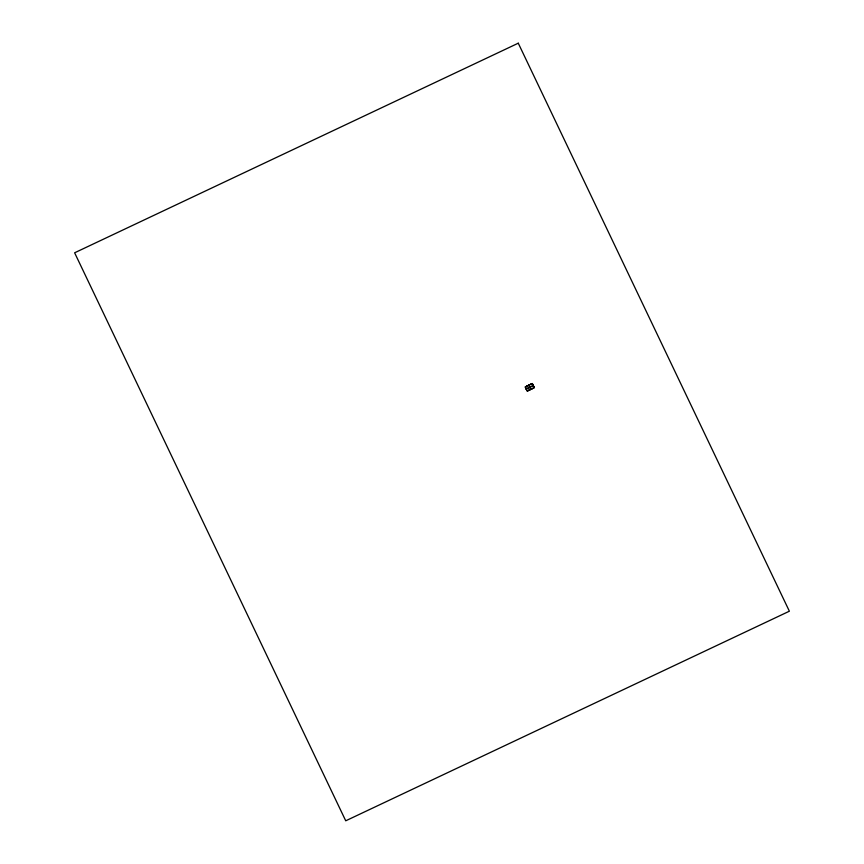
<?xml version="1.0" encoding="UTF-8"?>
<svg xmlns="http://www.w3.org/2000/svg" width="864" height="864" viewBox="0 0 864 864"><rect width="100%" height="100%" fill="white"/><g stroke="black" fill="none" stroke-linecap="round" stroke-linejoin="round"><path stroke-width="1.3" d="M527.699 385.744L529.729 384.772M531.652 383.854L530.453 384.426M532.505 383.983L533.077 385.171M525.506 387.526L526.964 386.089M532.505 384.178L531.533 383.864M525.895 388.336L526.489 389.556M532.894 384.988L533.488 386.208M526.424 388.832L532.948 385.711M526.154 389.048L533.293 385.636M533.488 386.014L534.06 387.191M526.878 390.355L527.785 390.809M533.876 387.007L533.52 387.958M527.753 390.744L528.952 390.172M529.708 389.891L531.706 388.854M532.472 388.573L533.66 388.001M530.582 384.329L529.524 384.826M532.57 388.411L531.511 388.919M527.872 385.625L526.813 386.122M529.848 389.707L528.8 390.215M530.68 389.308L528.714 385.258M532.278 383.53L525.128 386.942L527.17 391.165L534.319 387.742L532.278 383.53M518.27 43.2L74.628 252.796L345.73 820.8L789.372 611.204L518.27 43.2"/></g></svg>
